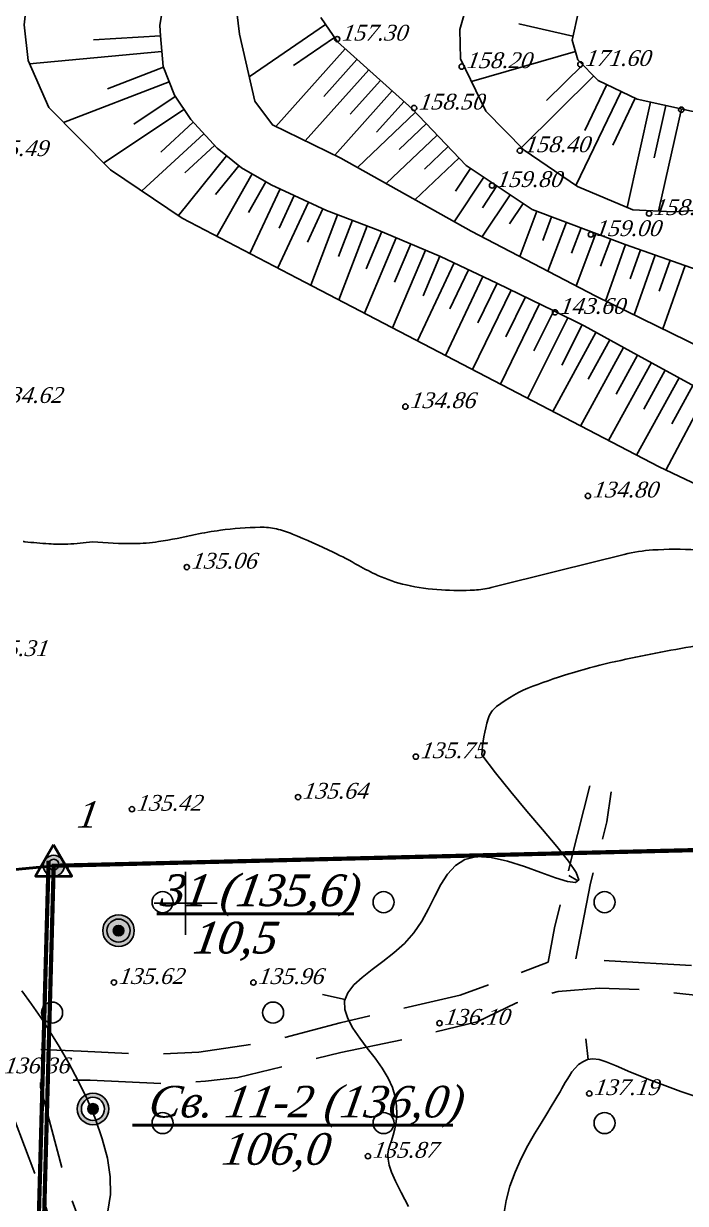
# Model space of a CAD drawing. Header units: millimetres. Extents: x 1400 to 7029, y -1119 to 1612.
# Drawn here: x 2941.4 to 2979.1, y 1395.7 to 1463 of the extents above; entities that cross this region are included whole.
import ezdxf
from ezdxf.lldxf.tags import DXFTag

# ---------------------------------------------------------------- set-up
doc = ezdxf.new("R2010")
doc.units = ezdxf.units.MM
doc.linetypes.add('AHIDDEN4', pattern=[7, 5, -2])
for name, color, linetype in [('00_Північ', 7, 'Continuous'), ('00_Північ_відмітки', 7, 'Continuous'), ('0_Лицензия', 6, 'Continuous'), ('CONT-MNR', 7, 'Continuous'), ('Андрей', 7, 'Continuous'), ('кресты', 7, 'Continuous'), ('Оцифровка_2012', 7, 'Continuous'), ('ПИКЕТЫ', 7, 'Continuous'), ('РАСТИТ', 7, 'Continuous'), ('Скважины', 7, 'Continuous'), ('Скважины_2011', 7, 'Continuous'), ('СІТУАЦІЯ', 7, 'Continuous')]:
    doc.layers.add(name, color=color, linetype=linetype)
doc.styles.add('universw', font='timesi.ttf', dxfattribs={"oblique": 10})
tags = doc.linetypes.add('New Line1', pattern=[1.5, 1, -0.5]).pattern_tags.tags
tags[6:7] = [DXFTag(74, 4), DXFTag(75, 0), DXFTag(340, '0'), DXFTag(46, 1.0), DXFTag(50, 0.0), DXFTag(44, 0.0), DXFTag(45, 0.0)]
tags[4:5] = [DXFTag(74, 4), DXFTag(75, 0), DXFTag(340, '0'), DXFTag(46, 1.0), DXFTag(50, 0.0), DXFTag(44, 0.0), DXFTag(45, 0.0)]

# ---------------------------------------------------------------- blocks, each defined once
blk = doc.blocks.new('372')
blk.add_circle((0, 0), 1)
blk = doc.blocks.new('368')
at = {"color": 0, "linetype": 'Continuous'}
blk.add_blockref('372', (0, 0), dxfattribs=at)
blk = doc.blocks.new('Свкажины')
at = {"layer": 'Скважины', "linetype": 'Continuous'}
h = blk.add_hatch(color=5, dxfattribs=at)
h.paths.add_polyline_path([(-3, 0, 1), (3, 0, 1)])
h.paths.add_polyline_path([(2.2, 0, -1), (-2.2, 0, -1)], flags=16)
at = {"layer": 'Скважины', "linetype": 'Continuous', "lineweight": 50}
h = blk.add_hatch(color=2, dxfattribs=at)
edge = h.paths.add_edge_path()
edge.add_arc((0, 0), 1, 0, 360)
at = {"layer": 'Скважины', "color": 0, "linetype": 'Continuous'}
for radius in [3, 2.2, 1]:
    blk.add_circle((0, 0), radius, dxfattribs=at)
blk = doc.blocks.new('Licenzia')
at = {"linetype": 'New Line1', "lineweight": 25}
h = blk.add_hatch(color=6, dxfattribs=at)
h.dxf.hatch_style = 1
h.set_gradient(color1=(255, 0, 255), color2=(255, 0, 255), centered=1, tint=1, name='INVCYLINDER')
edge = h.paths.add_edge_path()
edge.add_arc((0, 0), 2, 0, 360)
at = {"color": 6, "linetype": 'Continuous', "lineweight": 40, "flags": 128}
blk.add_lwpolyline([(-0.08, 4.01), (-3.48, -1.99), (3.45, -1.99)], close=True, dxfattribs=at)
at = {"color": 10, "linetype": 'Continuous', "lineweight": 25}
blk.add_circle((0, 0), 2, dxfattribs=at)

msp = doc.modelspace()

# ---------------------------------------------------------------- hatches: boundary and pattern name
at = {"layer": 'Скважины', "linetype": 'Continuous'}
for color, points in [(0, [(2947.7274, 1411.2653, 1), (2945.9274, 1411.2653, 1)]), (7, [(2947.1274, 1411.2653, 1), (2946.5274, 1411.2653, 1)])]:
    msp.add_hatch(color=color, dxfattribs=at).paths.add_polyline_path(points)

# ---------------------------------------------------------------- linework, layer by layer
at = {"color": 6, "linetype": 'Continuous', "lineweight": 60, "flags": 128}
msp.add_lwpolyline([(3374.7034, 1362.0214, 0.24, 0.24, 0), (3263.109, 1295.3115, 0.24, 0.24, 0), (3249.1634, 1263.3117, 0.24, 0.24, 0), (3217.6097, 1221.1407, 0.24, 0.24, 0), (3221.9504, 1124.988, 0.24, 0.24, 0), (3074.2504, 1171.2569, 0.24, 0.24, 0), (2925.548, 1186.5997, 0.24, 0.24, 0), (2941.5578, 1368.4142, 0.24, 0.24, 0), (2942.8387, 1415.2605, 0, 0, 0), (3036.3911, 1417.5492, 0.24, 0.24, 0), (3140.0267, 1452.3008, 0.24, 0.24, 0), (3197.9798, 1458.7744, 0.24, 0.24, 0), (3315.7553, 1456.3401, 0.24, 0.24, 0), (3351.4513, 1474.3275, 0.24, 0.24, 0), (3374.7043, 1474.2089, 0.24, 0.24, 0)], format="xyseb", dxfattribs=at)
at = {"color": 1, "linetype": 'Continuous', "lineweight": 211, "const_width": 0.24, "flags": 128}
msp.add_lwpolyline([(2943.1308, 1414.9675), (3036.4436, 1417.2504), (3140.0917, 1452.0062), (3197.9934, 1458.474), (3315.097, 1456.064), (3363.654, 1355.4312), (3262.8726, 1295.52), (3248.9023, 1263.4635), (3217.3052, 1221.2345), (3221.6314, 1125.4023), (3074.3112, 1171.5522), (2925.8727, 1186.8678), (2941.8575, 1368.3969)], close=True, dxfattribs=at)
at = {"color": 7, "linetype": 'Continuous', "lineweight": 50, "flags": 128}
msp.add_lwpolyline([(2862.0179, 1407.2612), (2943.1308, 1414.9675), (3036.4436, 1417.2504), (3060.5707, 1424.2097), (3074.7959, 1426.7547), (3085.2969, 1431.1203), (3095.5747, 1431.1993), (3115.1996, 1437.963), (3117.8607, 1439.0468)], dxfattribs=at)
at = {"layer": '00_Північ', "linetype": 'Continuous', "flags": 128}
for points in [[(2953.341, 1465.5753), (2953.7234, 1462.418), (2954.594, 1458.5833), (2955.6047, 1457.2421), (2959.4978, 1455.3369), (2966.9256, 1451.1633), (2974.0467, 1447.4578), (2981.8454, 1443.6446), (2991.1821, 1438.8899), (2994.2789, 1438.4835), (3001.7863, 1435.1385), (3013.1605, 1431.1941), (3019.0042, 1431.5163), (3031.3144, 1433.7685)], [(3030.7967, 1443.4116), (3027.5798, 1442.7203), (3025.3661, 1442.2709), (3019.8767, 1440.375), (3014.8774, 1439.8959), (3010.9054, 1440.1354), (3003.0641, 1440.683), (2994.5958, 1442.8988), (2988.0714, 1445.2768), (2981.1632, 1448.4986), (2975.7134, 1450.4164), (2970.4171, 1452.4108), (2966.655, 1454.9103), (2963.5753, 1458.1536), (2959.3034, 1461.976), (2958.3571, 1463.359)], [(3032.3994, 1451.4912), (3027.3613, 1451.0558), (3019.4108, 1449.2924), (3015.8635, 1448.2761), (3014.0886, 1448.2395), (3009.5873, 1449.3733), (3003.1281, 1453.1403), (2998.8269, 1455.7826), (2997.1191, 1455.9902), (2993.3344, 1455.8287), (2991.0035, 1455.6212), (2987.743, 1455.9752), (2980.9613, 1457.6914), (2976.4036, 1458.7024), (2974.1744, 1459.7734), (2973.017, 1460.9445), (2972.6883, 1462.0726), (2973.0598, 1463.7006)]]:
    msp.add_lwpolyline(points, dxfattribs=at)
at = {"layer": '00_Північ_відмітки', "color": 7, "linetype": 'Continuous'}
for centre in [(2959.2954, 1462.1285), (2966.3977, 1460.5579), (2973.1606, 1460.6834), (2963.6812, 1458.1971), (2978.9137, 1458.1013), (2969.7131, 1455.763), (2968.1236, 1453.7768), (2977.0772, 1452.1765), (2973.7573, 1450.9774), (2971.7186, 1446.5387), (2963.1854, 1441.161), (2973.5925, 1436.065), (2950.7186, 1432.0048)]:
    msp.add_circle(centre, 0.15, dxfattribs=at)
at = {"layer": 'CONT-MNR', "linetype": 'Continuous'}
for p, q in [((2958.6283, 1462.9626), (2954.2759, 1459.9845)), ((2949.303, 1461.4252), (2941.7484, 1460.7252)), ((2959.7539, 1461.5729), (2955.7953, 1457.1488)), ((2972.8757, 1461.4292), (2966.9517, 1459.7034)), ((2961.0953, 1460.3726), (2957.4752, 1456.3268)), ((2973.9274, 1460.0234), (2969.8045, 1455.9482)), ((2949.7217, 1459.6921), (2943.6991, 1457.3682)), ((2962.4367, 1459.1724), (2959.155, 1455.5047)), ((2975.4801, 1459.1461), (2972.9031, 1453.7826)), ((2977.1607, 1458.5345), (2975.8255, 1452.5157)), ((2950.5602, 1458.1115), (2945.9771, 1455.0542)), ((2963.7627, 1457.9562), (2960.4443, 1454.8051)), ((2978.9179, 1458.1446), (2977.6228, 1452.3059)), ((2951.6946, 1456.7207), (2948.1563, 1453.4627)), ((2965.0022, 1456.6509), (2962.0865, 1453.8823)), ((2952.984, 1455.4715), (2950.2433, 1452.0661)), ((2966.2416, 1455.3457), (2963.7288, 1452.9595)), ((2954.4506, 1454.4376), (2952.4351, 1450.889)), ((2967.6542, 1454.2464), (2965.9646, 1451.7033)), ((2956.036, 1453.5877), (2954.3178, 1449.9058)), ((2969.1535, 1453.2503), (2967.5507, 1450.838)), ((2957.6671, 1452.8266), (2955.9149, 1449.0717)), ((2959.3175, 1452.1109), (2957.7899, 1448.0923)), ((2970.6819, 1452.3111), (2969.705, 1449.717)), ((2961, 1451.4713), (2959.3965, 1447.253)), ((2972.3664, 1451.6768), (2971.3133, 1448.8801)), ((2962.6669, 1450.7928), (2960.8477, 1446.4947)), ((2974.0509, 1451.0424), (2972.9215, 1448.0433)), ((2964.3246, 1450.0912), (2962.4484, 1445.6585)), ((2975.7356, 1450.4085), (2974.6018, 1447.1864)), ((2977.4336, 1449.8111), (2976.2298, 1446.3903)), ((2965.968, 1449.3577), (2963.8726, 1444.9144)), ((2979.1315, 1449.2136), (2977.8579, 1445.5943)), ((2967.596, 1448.59), (2965.4693, 1444.0802)), ((2969.2192, 1447.8121), (2967.0106, 1443.2749)), ((2970.8377, 1447.0243), (2968.6067, 1442.441)), ((2972.452, 1446.2281), (2970.1553, 1441.6319)), ((2974.0488, 1445.3981), (2971.5817, 1440.8867)), ((2975.6281, 1444.5345), (2973.1774, 1440.053)), ((2977.2074, 1443.6709), (2974.7734, 1439.2192)), ((2978.7868, 1442.8074), (2976.3691, 1438.3855)), ((2980.3693, 1441.9497), (2978.0274, 1437.5379))]:
    msp.add_line(p, q, dxfattribs=at)
at = {"layer": 'CONT-MNR', "color": 250, "linetype": 'Continuous'}
for p, q in [((2972.7394, 1462.2967), (2969.6588, 1462.9997)), ((2949.2201, 1462.3213), (2945.3941, 1462.0883)), ((2959.1366, 1462.2198), (2956.8134, 1460.6302)), ((2960.4246, 1460.9728), (2958.5299, 1458.8553)), ((2973.2947, 1460.6635), (2971.2334, 1458.626)), ((2949.3977, 1460.5317), (2946.2043, 1459.2995)), ((2961.766, 1459.7725), (2960.0405, 1457.8441)), ((2974.6689, 1459.5359), (2973.41, 1456.9158)), ((2950.0607, 1458.8602), (2947.6975, 1457.2837)), ((2963.1074, 1458.5722), (2961.5404, 1456.8209)), ((2976.2913, 1458.7563), (2975.007, 1456.0832)), ((2978.0393, 1458.3396), (2977.3752, 1455.3457)), ((2951.085, 1457.3827), (2949.2359, 1455.6802)), ((2964.3824, 1457.3036), (2962.8239, 1455.8236)), ((2952.3042, 1456.0586), (2950.615, 1454.5032)), ((2965.6219, 1455.9983), (2964.2648, 1454.7096)), ((2953.6851, 1454.9072), (2952.3617, 1453.2628)), ((2966.9046, 1454.7445), (2966.0412, 1453.4449)), ((2955.2332, 1453.9931), (2954.2333, 1452.2326)), ((2956.8515, 1453.2071), (2955.984, 1451.3479)), ((2968.4039, 1453.7484), (2967.5776, 1452.5048)), ((2969.9031, 1452.7523), (2969.1284, 1451.5862)), ((2958.4827, 1452.446), (2957.5981, 1450.5503)), ((2971.5241, 1451.9939), (2971.0166, 1450.6462)), ((2960.1588, 1451.7911), (2959.376, 1449.7319)), ((2961.8381, 1451.1436), (2960.9428, 1449.0283)), ((2973.2087, 1451.3596), (2972.663, 1449.9106)), ((2974.8932, 1450.7252), (2974.3094, 1449.175)), ((2963.4958, 1450.442), (2962.5719, 1448.2593)), ((2976.5846, 1450.1098), (2976.0002, 1448.4491)), ((2965.1534, 1449.7404), (2964.201, 1447.4904)), ((2978.2825, 1449.5123), (2977.6632, 1447.7523)), ((2966.782, 1448.9738), (2965.7265, 1446.7356)), ((2968.41, 1448.206), (2967.3113, 1445.9489)), ((2970.0285, 1447.4182), (2968.9186, 1445.1381)), ((2971.6469, 1446.6304), (2970.5022, 1444.3396)), ((2973.257, 1445.8258), (2972.1051, 1443.5204)), ((2974.8385, 1444.9663), (2973.609, 1442.7181)), ((2976.4178, 1444.1027), (2975.1967, 1441.8693)), ((2977.9971, 1443.2391), (2976.7842, 1441.0207)), ((2979.5765, 1442.3756), (2978.3717, 1440.1722))]:
    msp.add_line(p, q, dxfattribs=at)
at = {"layer": 'CONT-MNR', "linetype": 'Continuous', "flags": 128}
msp.add_lwpolyline([(2981.9466, 1452.4968), (2978.446, 1452.2643), (2976.1433, 1452.3806), (2972.9966, 1453.7188), (2969.9601, 1455.7906), (2967.7702, 1458.0082), (2966.3211, 1461.0093), (2966.2949, 1462.6832), (2966.9492, 1465.0371)], dxfattribs=at)
at = {"layer": 'CONT-MNR', "color": 30, "linetype": 'Continuous', "flags": 128}
for points in [[(2945.3425, 1433.4514, 0.0228895), (2947.712, 1433.3489, 0.0389162), (2949.1039, 1433.4609, 0.0145745), (2951.2204, 1433.862, -0.0218715), (2952.6348, 1434.1087, -0.0264521), (2954.9025, 1434.2815, -0.0643347), (2955.8356, 1434.1828, -0.0390706), (2956.744, 1433.8899, -0.014638), (2959.0679, 1432.854, -0.0172783), (2960.5059, 1432.0996, 0.0225914), (2961.6121, 1431.5343, 0.0505564), (2963.2218, 1430.9895, 0.0422492), (2965.2336, 1430.7043, 0.0254509), (2967.1181, 1430.6939, 0.0499009), (2968.0708, 1430.8332), (2971.8108, 1431.7676), (2975.6646, 1432.7305, -0.0453506), (2977.2899, 1432.9831, -0.0299896), (2979.7744, 1432.992, -0.0478036)], [(2941.3898, 1433.4756, 0.0921666), (2941.4797, 1433.4498, 0.0062114), (2942.852, 1433.3351, 0.0294068), (2943.9321, 1433.322, 0.0224188), (2945.3425, 1433.4514)], [(2967.5499, 1421.2891, -0.0621977), (2967.9027, 1423.3525, -0.1561356), (2968.3855, 1424.0532, -0.0741334), (2970.4488, 1425.2065, -0.0353296), (2975.1801, 1426.6239, -0.0149434), (2979.7562, 1427.5065, -0.0864734), (2980.5673, 1427.4969, -0.0474048), (2982.6209, 1426.9084, 0.0278886), (2986.0649, 1425.7744, 0.0063192), (2989.7534, 1424.8338, 0.0048369), (2994.5985, 1423.7128, 0.0403857), (2995.9709, 1423.5236, 0.0160787), (2999.4449, 1423.4399)]]:
    msp.add_lwpolyline(points, format="xyb", dxfattribs=at)
for points in [[(2967.5499, 1421.2891), (2968.3161, 1420.263), (2969.1919, 1419.1791), (2970.1116, 1418.0856), (2971.0094, 1417.0307), (2971.8197, 1416.0627), (2972.4765, 1415.23), (2972.9142, 1414.5808), (2973.0671, 1414.1634), (2972.891, 1414.0076), (2972.4288, 1414.0691), (2971.7449, 1414.2851), (2970.9037, 1414.593), (2969.9697, 1414.9299), (2969.0073, 1415.2332), (2968.081, 1415.44), (2967.2553, 1415.4877), (2966.5782, 1415.3301), (2966.033, 1414.9877), (2965.5864, 1414.4978), (2965.2051, 1413.8975), (2964.856, 1413.2241), (2964.5059, 1412.5146), (2964.1216, 1411.8064), (2963.6698, 1411.1366), (2963.1292, 1410.5338), (2962.526, 1409.9928), (2961.898, 1409.4996), (2961.2833, 1409.0403), (2960.7199, 1408.6011), (2960.2456, 1408.168), (2959.8985, 1407.7273), (2959.7165, 1407.2649), (2959.7248, 1406.7705), (2959.8974, 1406.247), (2960.1955, 1405.7009), (2960.5802, 1405.1386), (2961.0129, 1404.5665), (2961.4546, 1403.9911), (2961.8667, 1403.4188), (2962.2102, 1402.856), (2962.4552, 1402.3087), (2962.6075, 1401.7816), (2962.6814, 1401.2789), (2962.6916, 1400.8048), (2962.6525, 1400.3635), (2962.5786, 1399.9592), (2962.4844, 1399.5962), (2962.3845, 1399.2787), (2962.293, 1399.0059), (2962.2226, 1398.757), (2962.1856, 1398.5061), (2962.1945, 1398.2275), (2962.2615, 1397.8952), (2962.399, 1397.4836), (2962.6194, 1396.9667), (2962.935, 1396.3188), (2963.3518, 1395.524)], [(2946.2125, 1395.2709), (2946.3626, 1396.2106), (2946.3511, 1397.2236), (2946.1895, 1398.2926), (2945.9024, 1399.3958), (2945.5144, 1400.5113), (2945.0499, 1401.6173), (2944.5335, 1402.6919), (2943.9899, 1403.7133), (2943.4434, 1404.6596), (2942.9123, 1405.5179), (2942.3886, 1406.3112), (2941.8576, 1407.0715), (2941.3051, 1407.8307)]]:
    msp.add_lwpolyline(points, dxfattribs=at)
for points, elevation in [([(2973.0073, 1414.1105), (2972.4946, 1414.4194)], 40.8), ([(2959.7491, 1407.3478), (2958.4655, 1407.6185)], 40.8), ([(2973.6063, 1403.9114), (2973.4645, 1405.0908)], 41.1)]:
    msp.add_lwpolyline(points, dxfattribs=dict(at, elevation=elevation))
at = {"layer": 'CONT-MNR', "color": 30, "linetype": 'Continuous', "elevation": 41.1}
msp.add_lwpolyline([(2981.1457, 1401.328), (2978.885, 1402.0923), (2977.2132, 1402.7113), (2976.0209, 1403.1944), (2975.199, 1403.5509), (2974.638, 1403.79), (2974.229, 1403.9212), (2973.8802, 1403.9548), (2973.5714, 1403.9059), (2973.2998, 1403.7906), (2973.0629, 1403.6249), (2972.8578, 1403.425), (2972.6819, 1403.2071), (2972.5327, 1402.9872), (2972.4073, 1402.7814), (2972.3017, 1402.6004), (2972.2065, 1402.4334), (2972.1106, 1402.264), (2972.0032, 1402.0759), (2971.8734, 1401.8527), (2971.7101, 1401.5783), (2971.5026, 1401.2362), (2971.2398, 1400.8101), (2970.9166, 1400.289), (2970.5511, 1399.6821), (2970.1671, 1399.0044), (2969.7884, 1398.2703), (2969.4388, 1397.4945), (2969.1422, 1396.6918), (2968.9224, 1395.8767), (2968.8031, 1395.0639)], dxfattribs=at)
at = {"layer": 'Андрей', "linetype": 'Continuous', "flags": 128}
msp.add_lwpolyline([(3024.2909, 1428.2424), (3022.342, 1426.5807), (3016.9578, 1424.4889), (3015.5724, 1424.3032), (3012.8356, 1424.4889), (3008.9837, 1425.7383), (3002.0168, 1428.3457), (2996.844, 1429.9347), (2985.1025, 1434.1907), (2977.6482, 1437.7173), (2957.0173, 1448.4959), (2950.4633, 1451.9188), (2946.3612, 1454.664), (2942.8564, 1458.2242), (2941.6696, 1460.9031), (2941.4513, 1462.9511), (2941.9899, 1467.9864)], dxfattribs=at)
at = {"layer": 'кресты', "color": 3, "linetype": 'Continuous'}
for p, q in [((2950.6513, 1411.0275), (2950.6513, 1414.6275)), ((2948.8513, 1412.8275), (2952.4513, 1412.8275))]:
    msp.add_line(p, q, dxfattribs=at)
at = {"layer": 'Оцифровка_2012', "linetype": 'Continuous', "flags": 128}
msp.add_lwpolyline([(2979.8934, 1442.2023), (2976.0438, 1444.3071), (2973.3706, 1445.769), (2971.6411, 1446.6333), (2968.4052, 1448.2084), (2965.1832, 1449.7278), (2961.6265, 1451.2332), (2958.6873, 1452.3505), (2955.5363, 1453.8209), (2953.8321, 1454.7889), (2952.4467, 1455.9039), (2950.9447, 1457.5351), (2950.0178, 1458.9245), (2949.382, 1460.5724), (2949.2203, 1462.3173), (2949.1842, 1462.9104), (2949.6579, 1465.8548)], dxfattribs=at)
at = {"layer": 'ПИКЕТЫ', "color": 7, "linetype": 'Continuous'}
for centre in [(2963.7783, 1421.1918), (2957.0651, 1418.8832), (2947.5906, 1418.1936), (2946.5647, 1408.311), (2954.5185, 1408.3064), (2965.1293, 1405.9857), (2973.6682, 1401.9715), (2961.0482, 1398.3964)]:
    msp.add_circle(centre, 0.15, dxfattribs=at)
at = {"layer": 'Скважины', "color": 0, "linetype": 'Continuous', "lineweight": 50}
for p, q in [((2949.0028, 1412.2341), (2960.222, 1412.2321)), ((2949.019, 1412.2184), (2960.2381, 1412.2165))]:
    msp.add_line(p, q, dxfattribs=at)
at = {"layer": 'Скважины', "color": 0, "linetype": 'Continuous'}
for radius in [0.9, 0.66, 0.3]:
    msp.add_circle((2946.8274, 1411.2653), radius, dxfattribs=at)
at = {"layer": 'Скважины', "color": 7, "linetype": 'Continuous'}
for centre in [(2946.8323, 1411.225), (2946.9573, 1411.2401)]:
    msp.add_circle(centre, 0.15, dxfattribs=at)
at = {"layer": 'Скважины', "color": 7}
msp.add_circle((2946.8323, 1411.225), 0.15, dxfattribs=at)
at = {"layer": 'Скважины_2011', "color": 0, "linetype": 'Continuous', "lineweight": 50}
msp.add_line((2947.631, 1400.1666), (2965.8868, 1400.1634), dxfattribs=at)
at = {"layer": 'СІТУАЦІЯ', "color": 7, "linetype": 'AHIDDEN4', "flags": 128}
for points in [[(3008.0915, 1422.5256), (3002.8859, 1421.188), (3000.8532, 1420.3458), (2998.5231, 1418.612), (2996.6887, 1414.3021), (2995.598, 1411.4784), (2994.7057, 1410.2399), (2992.2764, 1409.6455), (2987.7153, 1409.4473), (2980.3587, 1409.2407), (2974.8061, 1409.5379), (2972.9221, 1409.6865)], [(2973.6925, 1419.5326), (2972.6601, 1415.4063), (2971.677, 1411.4275), (2971.3328, 1409.4626), (2969.0223, 1408.5784), (2966.2997, 1407.5833), (2959.4665, 1406.0114), (2955.1896, 1404.8816), (2951.4043, 1404.3413), (2948.6513, 1404.1939), (2944.6984, 1404.3893), (2941.1589, 1404.5366), (2939.2416, 1404.5857), (2937.9143, 1404.684), (2936.9311, 1405.6173), (2936.6362, 1406.7471), (2937.3735, 1408.0243), (2939.0941, 1409.7435), (2940.5198, 1411.8558), (2940.9622, 1414.0171), (2940.6181, 1416.6697), (2940.0773, 1417.8486)], [(2945.5034, 1342.4319), (2944.5118, 1344.1658), (2944.2639, 1349.5655), (2944.4134, 1361.3329), (2944.4105, 1372.9497), (2944.6088, 1379.0925), (2945.008, 1385.5137), (2945.7021, 1389.7741), (2945.4542, 1392.4492), (2943.9173, 1396.5609), (2942.3753, 1402.3362), (2942.3753, 1402.7325), (2945.2012, 1402.7325), (2949.3656, 1402.5343), (2951.7949, 1402.683), (2953.6293, 1402.8811), (2959.5016, 1404.323), (2963.3686, 1405.1156), (2967.2852, 1406.0569), (2969.5162, 1407.1467), (2971.8959, 1407.7907), (2974.226, 1407.9889), (2976.8536, 1407.8898), (2980.0544, 1407.5397), (2982.7316, 1407.5892), (2986.5986, 1407.5892), (2991.4076, 1407.6388), (2993.7377, 1407.7874), (2996.581, 1408.6407), (2997.5725, 1410.3745), (2998.1675, 1413.3469), (2998.812, 1415.8733), (3000.7541, 1418.9092), (3002.9355, 1419.7018), (3004.5915, 1420.059)], [(2972.9059, 1409.6591), (2973.7417, 1413.9818), (2974.6757, 1417.4695), (2974.9215, 1419.1887)], [(2942.8289, 1343.1317), (2939.4725, 1342.7324), (2934.6775, 1342.8922), (2930.442, 1342.7324), (2926.0467, 1343.3713), (2925.2475, 1343.6108), (2925.9668, 1351.2768), (2927.2454, 1365.89), (2929.1641, 1386.3091), (2929.8035, 1393.4959), (2930.2199, 1398.6521), (2932.7009, 1399.872), (2935.0243, 1401.0918), (2936.7177, 1401.6427), (2938.7655, 1402.1936), (2940.1831, 1402.3904), (2942.1128, 1397.2749), (2943.817, 1391.9046), (2943.3838, 1385.5692), (2942.833, 1378.3091), (2942.876, 1359.8482), (2942.8264, 1352.7641), (2942.8758, 1344.1163), (2942.7766, 1343.1255)]]:
    msp.add_lwpolyline(points, dxfattribs=at)

# ---------------------------------------------------------------- block references
at = {"layer": '0_Лицензия', "color": 6, "linetype": 'New Line1', "lineweight": 25, "xscale": 0.3, "yscale": 0.3, "zscale": 0.3}
msp.add_blockref('Licenzia', (2943.1357, 1414.9677), dxfattribs=at)
at = {"layer": 'РАСТИТ', "color": 7, "linetype": 'Continuous'}
for p, xscale, yscale, zscale in [((2943.131, 1415.0392), 0.3, 0.3, 0.3), ((2949.3397, 1412.8909), 0.6, 0.6, 0.6), ((2961.9397, 1412.8909), 0.6, 0.6, 0.6), ((2974.5397, 1412.8909), 0.6, 0.6, 0.6), ((2943.0397, 1406.5909), 0.6, 0.6, 0.6), ((2955.6397, 1406.5909), 0.6, 0.6, 0.6), ((2949.3397, 1400.2909), 0.6, 0.6, 0.6), ((2961.9397, 1400.2909), 0.6, 0.6, 0.6), ((2974.5397, 1400.2909), 0.6, 0.6, 0.6)]:
    msp.add_blockref('368', p, dxfattribs=dict(at, xscale=xscale, yscale=yscale, zscale=zscale))
at = {"layer": 'Скважины_2011', "color": 0, "linetype": 'Continuous', "lineweight": 50, "xscale": 0.3, "yscale": 0.3, "zscale": 0.3}
msp.add_blockref('Свкажины', (2945.3713, 1401.0975), dxfattribs=at)

# ---------------------------------------------------------------- texts
at = {"layer": '00_Північ_відмітки', "color": 7, "linetype": 'Continuous', "style": 'universw', "oblique": 10}
for s, p in [('157.30', (2959.564, 1462.0419)), ('158.20', (2966.6663, 1460.4712)), ('171.60', (2973.4291, 1460.5967)), ('158.50', (2963.9497, 1458.1104)), ('158.40', (2969.9817, 1455.6763)), ('135.49', (2939.088, 1455.4548)), ('159.80', (2968.3922, 1453.6901)), ('158.80', (2977.3457, 1452.0899)), ('159.00', (2974.0259, 1450.8907)), ('143.60', (2971.9871, 1446.452)), ('134.62', (2939.903, 1441.3709)), ('134.86', (2963.4539, 1441.0743)), ('134.80', (2973.8611, 1435.9783)), ('135.06', (2950.9871, 1431.9182))]:
    msp.add_text(s, height=0.9, dxfattribs=at).set_placement(p)
at = {"layer": '0_Лицензия', "color": 6, "linetype": 'New Line1', "lineweight": 25, "insert": (2944.4199, 1418.647), "char_height": 1.5, "attachment_point": 1, "style": 'universw'}
msp.add_mtext_dynamic_manual_height_columns('1', width=7.234357, gutter_width=15, heights=[5.4931], dxfattribs=at)
at = {"layer": 'ПИКЕТЫ', "color": 7, "linetype": 'Continuous', "style": 'universw', "oblique": 10}
for s, p in [('135.31', (2939.0652, 1426.9312)), ('135.75', (2964.0468, 1421.1052)), ('135.64', (2957.3337, 1418.7965)), ('135.42', (2947.8592, 1418.1069)), ('135.62', (2946.8333, 1408.2243)), ('135.96', (2954.787, 1408.2197)), ('136.10', (2965.3978, 1405.899)), ('136.36', (2940.302, 1403.1275)), ('137.19', (2973.9367, 1401.8849)), ('135.87', (2961.3167, 1398.3098))]:
    msp.add_text(s, height=0.9, dxfattribs=at).set_placement(p)
at = {"layer": 'Скважины', "color": 7, "style": 'universw', "oblique": 10}
for s, p in [('31 (135,6)', (2949.1522, 1412.6777)), ('31 (135,6)', (2949.1684, 1412.6621)), ('10,5', (2951.0139, 1409.977)), ('10,5', (2951.0301, 1409.9613))]:
    msp.add_text(s, height=1.8, dxfattribs=at).set_placement(p)
at = {"layer": 'Скважины_2011', "color": 7, "style": 'universw', "oblique": 10}
for s, p in [(' Св. 11-2 (136,0)', (2947.7804, 1400.6103)), ('106,0', (2952.6509, 1397.9095))]:
    msp.add_text(s, height=1.8, dxfattribs=at).set_placement(p)

doc.saveas('drawing.dxf')
